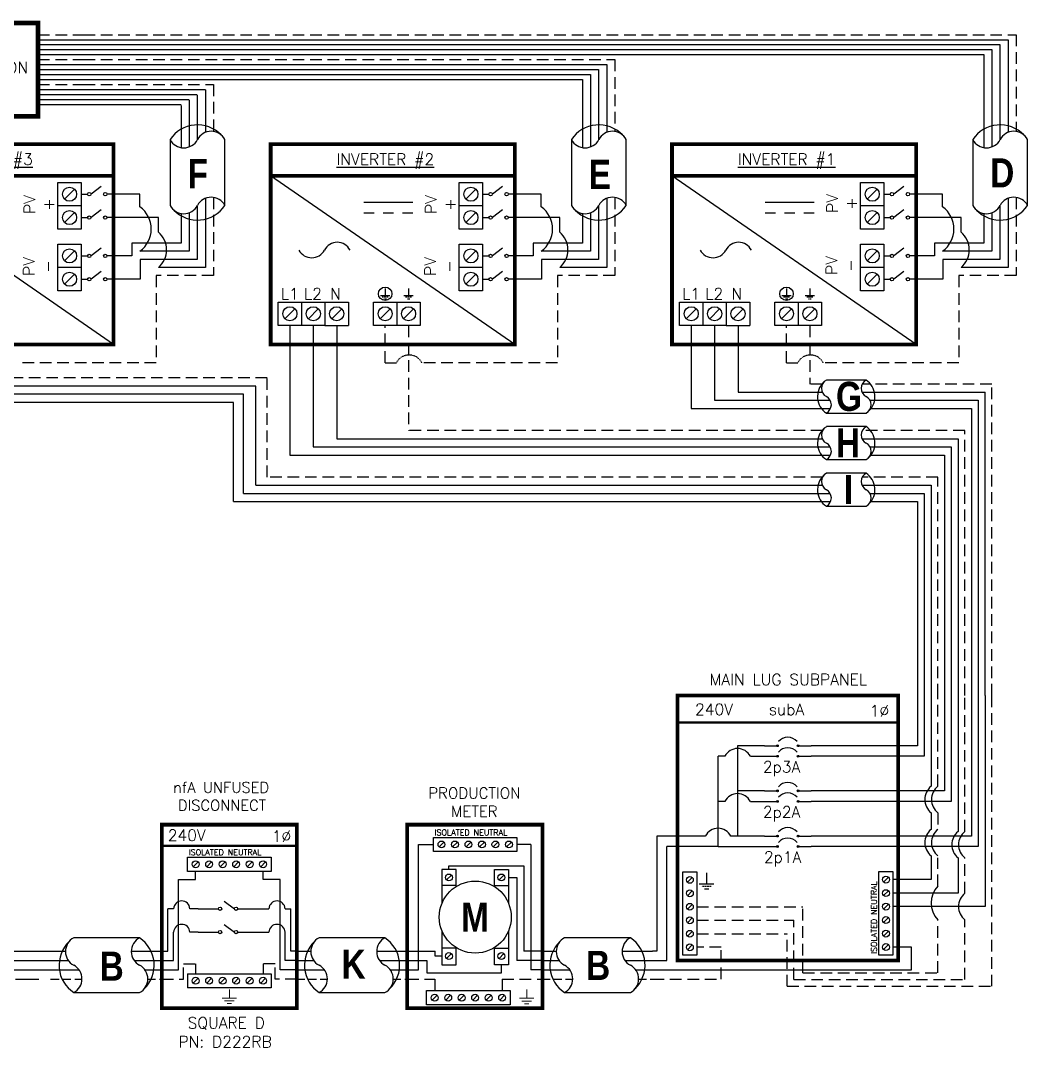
# Model space of a CAD drawing. Header units: feet. Extents: x 9659 to 10416, y 20870 to 21399.
# Drawn here: x 10088.9 to 10413.7, y 21043.4 to 21374.7 of the extents above; entities that cross this region are included whole.
import ezdxf

# ---------------------------------------------------------------- set-up
doc = ezdxf.new("R2010")
doc.units = ezdxf.units.FT
doc.header["$MEASUREMENT"] = 0
doc.linetypes.add('DASHED', pattern=[0.75, 0.5, -0.25])
doc.linetypes.add('HIDDEN', pattern=[0.375, 0.25, -0.125])
for name, color, linetype in [('ONE LINE BLOCKS', 7, 'Continuous'), ('TABLES', 7, 'Continuous'), ('TEXT', 7, 'Continuous'), ('Z - TITLEBLOCK TXT', 7, 'Continuous')]:
    doc.layers.add(name, color=color, linetype=linetype)
doc.styles.add('ONE LINE TXT', font='techb___.ttf')
doc.styles.get("Standard").update_dxf_attribs({"font": 'simplex.shx'})

# ---------------------------------------------------------------- blocks, each defined once
blk = doc.blocks.new('6x6box')
at = {"lineweight": 50, "const_width": 1.53}
blk.add_lwpolyline([(30.1, 0), (0, 0), (0, 30.1), (30.1, 30.1)], close=True, dxfattribs=at)
at = {"color": 1, "insert": (15.24, 15.71), "char_height": 3.6576, "width": 0.4767, "attachment_point": 5}
blk.add_mtext('6"x6"  JUNCTION BOX  ', dxfattribs=at)
blk = doc.blocks.new('3inverterSub')
at = {"layer": 'ONE LINE BLOCKS', "linetype": 'Continuous'}
h = blk.add_hatch(color=1, dxfattribs=at)
h.dxf.hatch_style = 1
edge = h.paths.add_edge_path()
edge.add_arc((40.28, 75.29), 0.291, 0, 360)
h = blk.add_hatch(color=1, dxfattribs=at)
h.dxf.hatch_style = 1
edge = h.paths.add_edge_path()
edge.add_arc((46.96, 75.29), 0.291, 0, 360)
h = blk.add_hatch(color=1, dxfattribs=at)
h.dxf.hatch_style = 1
edge = h.paths.add_edge_path()
edge.add_arc((40.28, 71.91), 0.291, 0, 360)
h = blk.add_hatch(color=1, dxfattribs=at)
h.dxf.hatch_style = 1
edge = h.paths.add_edge_path()
edge.add_arc((46.96, 71.91), 0.291, 0, 360)
h = blk.add_hatch(color=1, dxfattribs=at)
h.dxf.hatch_style = 1
edge = h.paths.add_edge_path()
edge.add_arc((40.28, 60.73), 0.291, 0, 360)
h = blk.add_hatch(color=1, dxfattribs=at)
h.dxf.hatch_style = 1
edge = h.paths.add_edge_path()
edge.add_arc((46.96, 60.73), 0.291, 0, 360)
h = blk.add_hatch(color=1, dxfattribs=at)
h.dxf.hatch_style = 1
edge = h.paths.add_edge_path()
edge.add_arc((40.28, 57.35), 0.291, 0, 360)
h = blk.add_hatch(color=1, dxfattribs=at)
h.dxf.hatch_style = 1
edge = h.paths.add_edge_path()
edge.add_arc((46.96, 57.35), 0.291, 0, 360)
h = blk.add_hatch(color=1, dxfattribs=at)
h.dxf.hatch_style = 1
edge = h.paths.add_edge_path()
edge.add_arc((40.28, 46.17), 0.291, 0, 360)
h = blk.add_hatch(color=1, dxfattribs=at)
h.dxf.hatch_style = 1
edge = h.paths.add_edge_path()
edge.add_arc((46.96, 46.17), 0.291, 0, 360)
h = blk.add_hatch(color=1, dxfattribs=at)
h.dxf.hatch_style = 1
edge = h.paths.add_edge_path()
edge.add_arc((40.28, 42.79), 0.291, 0, 360)
h = blk.add_hatch(color=1, dxfattribs=at)
h.dxf.hatch_style = 1
edge = h.paths.add_edge_path()
edge.add_arc((46.96, 42.79), 0.291, 0, 360)
at = {"color": 7, "linetype": 'Continuous'}
for p, q in [((85.47, 91.47), (85.47, 75.29)), ((94.17, 91.47), (94.17, 60.73)), ((102.87, 91.47), (102.87, 46.17)), ((36.09, 75.29), (27.43, 75.29)), ((27.43, 75.29), (27.43, 60.73)), ((85.47, 75.29), (51.15, 75.29)), ((36.09, 60.73), (27.43, 60.73)), ((27.43, 60.73), (27.43, 46.17)), ((94.17, 60.73), (51.15, 60.73)), ((17.02, 46.17), (1.34, 46.17)), ((1.34, 46.17), (1.34, 9)), ((36.09, 46.17), (25.26, 46.17)), ((102.87, 46.17), (51.15, 46.17)), ((1.34, 9), (0, 9))]:
    blk.add_line(p, q, dxfattribs=at)
at = {"color": 10, "linetype": 'Continuous'}
for p, q in [((87.65, 91.47), (87.65, 71.91)), ((96.35, 91.47), (96.35, 57.35)), ((105.05, 91.47), (105.05, 42.79)), ((21.14, 57.35), (21.14, 71.91)), ((23.31, 71.91), (21.14, 71.91)), ((31.55, 71.91), (36.09, 71.91)), ((87.65, 71.91), (51.15, 71.91)), ((21.14, 42.79), (21.14, 57.35)), ((23.31, 57.35), (21.14, 57.35)), ((31.55, 57.35), (36.09, 57.35)), ((96.35, 57.35), (51.15, 57.35)), ((21.14, 42.79), (4.63, 42.79)), ((4.63, 6), (4.63, 42.79)), ((21.14, 42.79), (36.09, 42.79)), ((105.05, 42.79), (51.15, 42.79)), ((0, 6), (4.63, 6))]:
    blk.add_line(p, q, dxfattribs=at)
at = {"color": 253, "linetype": 'Continuous'}
for p, q in [((89.82, 91.47), (89.82, 62.22)), ((98.52, 91.47), (98.52, 47.66)), ((107.23, 91.47), (107.23, 23.41)), ((89.82, 53.66), (89.82, 48.33)), ((89.82, 39.78), (89.82, 32.11)), ((98.52, 39.1), (98.52, 27.76)), ((89.82, 32.11), (77.54, 32.11)), ((98.52, 27.76), (77.54, 27.76)), ((107.23, 23.41), (77.54, 23.41)), ((83.55, 10.36), (77.54, 10.36)), ((83.55, 3), (83.55, 10.36)), ((0, 3), (83.55, 3))]:
    blk.add_line(p, q, dxfattribs=at)
at = {"color": 10, "linetype": 'Continuous'}
for centre in [(27.43, 69.75), (27.43, 55.19)]:
    blk.add_arc(centre, 4.65, 27.6639, 152.3361, dxfattribs=at)
at = {"color": 253, "linetype": 'Continuous'}
for centre in [(93.4, 57.94), (93.4, 44.05), (102.1, 43.38)]:
    blk.add_arc(centre, 5.58, 129.9215, 230.0785, dxfattribs=at)
at = {"color": 7, "linetype": 'Continuous'}
blk.add_arc((21.14, 44.01), 4.65, 27.6639, 152.3361, dxfattribs=at)
at = {"layer": 'ONE LINE BLOCKS', "lineweight": 50}
blk.add_line((8.04, 82.77), (79.2, 82.77), dxfattribs=at)
at = {"layer": 'ONE LINE BLOCKS', "lineweight": 50, "const_width": 1.19}
blk.add_lwpolyline([(8.04, 6.01), (8.04, 91.47), (79.2, 91.47), (79.2, 6.01)], close=True, dxfattribs=at)
at = {"layer": 'TEXT', "color": 92, "linetype": 'HIDDEN', "ltscale": 15}
for p, q in [((92, 62.22), (92, 91.47)), ((100.7, 47.66), (100.7, 91.47)), ((109.4, -2.31), (109.4, 91.47)), ((92, 53.66), (92, 48.33)), ((92, 30.01), (92, 39.1)), ((100.7, 27.68), (100.7, 39.1)), ((14.31, 23.34), (48.52, 23.34)), ((48.52, 2.06), (48.52, 23.34)), ((14.31, 18.99), (45.6, 18.99)), ((45.6, -0.12), (45.6, 18.99)), ((92, 2.06), (92, 19.13)), ((100.7, -0.12), (100.7, 19.13)), ((14.31, 14.64), (43.39, 14.64)), ((43.39, -2.31), (43.39, 14.64)), ((22.14, 10.28), (14.31, 10.28)), ((22.14, 0), (22.14, 10.28)), ((0, 0), (22.14, 0)), ((48.52, 2.06), (92, 2.06)), ((43.39, -2.31), (109.4, -2.31)), ((45.6, -0.12), (100.7, -0.12))]:
    blk.add_line(p, q, dxfattribs=at)
at = {"layer": 'TEXT', "color": 92, "linetype": 'HIDDEN', "flags": 128}
for points in [[(17.42, 34.26), (17.42, 30.76)], [(15.08, 30.76), (19.76, 30.76)], [(18.95, 29.89), (15.89, 29.89)], [(18.13, 29.02), (16.7, 29.02)]]:
    blk.add_lwpolyline(points, dxfattribs=at)
at = {"layer": 'TEXT', "color": 92, "linetype": 'Continuous', "ltscale": 4}
for centre, radius, start, end in [((95.47, 57.94), 5.51, 129.059, 230.941), ((95.47, 44.05), 5.51, 129.059, 230.941), ((104.17, 43.38), 5.51, 129.059, 230.941), ((97.91, 24.57), 8.03, 137.3778, 222.6222), ((104.17, 23.41), 5.51, 129.059, 230.941)]:
    blk.add_arc(centre, radius, start, end, dxfattribs=at)
at = {"layer": 'Z - TITLEBLOCK TXT', "color": 1, "linetype": 'Continuous'}
for p, q in [((9.77, 7.69), (9.77, 34.63)), ((9.77, 34.63), (14.31, 34.63)), ((14.31, 34.63), (14.31, 7.69)), ((73, 7.76), (73, 34.71)), ((73, 34.71), (77.54, 34.71)), ((77.54, 34.71), (77.54, 7.76)), ((14.31, 7.69), (9.77, 7.69)), ((77.54, 7.76), (73, 7.76))]:
    blk.add_line(p, q, dxfattribs=at)
at = {"layer": 'Z - TITLEBLOCK TXT', "color": 4, "linetype": 'Continuous'}
for p, q in [((12.83, 32.82), (11.25, 31.25)), ((76.06, 32.9), (74.49, 31.32)), ((12.83, 28.47), (11.25, 26.9)), ((76.06, 28.54), (74.49, 26.97)), ((12.83, 24.12), (11.25, 22.55)), ((76.06, 24.19), (74.49, 22.62)), ((12.83, 19.77), (11.25, 18.2)), ((76.06, 19.84), (74.49, 18.27)), ((12.83, 15.42), (11.25, 13.85)), ((76.06, 15.49), (74.49, 13.92)), ((12.83, 11.07), (11.25, 9.5)), ((76.06, 11.14), (74.49, 9.57))]:
    blk.add_line(p, q, dxfattribs=at)
at = {"layer": 'Z - TITLEBLOCK TXT', "color": 1, "linetype": 'Continuous', "flags": 128}
for points in [[(36.09, 75.29), (40.28, 75.29)], [(36.09, 75.29), (40.28, 75.29)], [(46.96, 75.29), (51.15, 75.29)], [(36.09, 71.91), (40.28, 71.91)], [(36.09, 71.91), (40.28, 71.91)], [(46.96, 71.91), (51.15, 71.91)], [(36.09, 60.73), (40.28, 60.73)], [(36.09, 60.73), (40.28, 60.73)], [(46.96, 60.73), (51.15, 60.73)], [(36.09, 57.35), (40.28, 57.35)], [(36.09, 57.35), (40.28, 57.35)], [(46.96, 57.35), (51.15, 57.35)], [(36.09, 46.17), (40.28, 46.17)], [(36.09, 46.17), (40.28, 46.17)], [(46.96, 46.17), (51.15, 46.17)], [(36.09, 42.79), (40.28, 42.79)], [(36.09, 42.79), (40.28, 42.79)], [(46.96, 42.79), (51.15, 42.79)]]:
    blk.add_lwpolyline(points, dxfattribs=at)
at = {"layer": 'Z - TITLEBLOCK TXT', "color": 1, "linetype": 'Continuous'}
for centre in [(40.28, 75.29), (46.96, 75.29), (40.28, 71.91), (46.96, 71.91), (40.28, 60.73), (46.96, 60.73), (40.28, 57.35), (46.96, 57.35), (40.28, 46.17), (46.96, 46.17), (40.28, 42.79), (46.96, 42.79)]:
    blk.add_circle(centre, 0.291, dxfattribs=at)
at = {"layer": 'Z - TITLEBLOCK TXT', "color": 4, "linetype": 'Continuous'}
for centre in [(12.04, 32.04), (75.27, 32.11), (12.04, 27.69), (75.27, 27.76), (12.04, 23.34), (75.27, 23.41), (12.04, 18.99), (75.27, 19.06), (12.04, 14.64), (75.27, 14.71), (12.04, 10.28), (75.27, 10.36)]:
    blk.add_circle(centre, 1.11, dxfattribs=at)
at = {"layer": 'Z - TITLEBLOCK TXT', "color": 1, "linetype": 'Continuous'}
for centre in [(43.62, 74.09), (43.62, 70.71), (43.62, 59.53), (43.62, 56.15), (43.62, 44.97), (43.62, 41.59)]:
    blk.add_arc(centre, 3.93, 40.3392, 139.6608, dxfattribs=at)
at = {"layer": 'TABLES', "color": 1, "linetype": 'Continuous'}
for s, p in [('2p3A', (35.59, 66.67)), ('2p2A', (35.59, 52.11)), ('2p1A', (35.93, 37.55))]:
    blk.add_text(s, height=3.658, dxfattribs=at).set_placement(p)
at = {"layer": 'TABLES', "color": 4, "linetype": 'Continuous'}
blk.add_text('ISOLATED NEUTRAL', height=1.8743, rotation=90, dxfattribs=at).set_placement((72.35, 8.12))
at = {"layer": 'TEXT', "color": 1, "attachment_point": 5}
for s, width, gutter_width, insert, char_height in [('MAIN LUG SUBPANEL ', 62.3984, 7.17, (43.82, 96.65), 3.6576), ('240V', 0.1481, 0.75, (19.83, 87.03), 3.658), ('subA', 0.1481, 0.75, (43.21, 87.03), 3.658), ('1∅', 0.1481, 0.75, (73.19, 86.51), 3.658)]:
    blk.add_mtext_dynamic_manual_height_columns(s, width=width, gutter_width=gutter_width, heights=[0], dxfattribs=dict(at, insert=insert, char_height=char_height))
blk = doc.blocks.new('*U14')
at = {"color": 7, "linetype": 'Continuous'}
for p, q in [((-7.14, 13.31), (-28.39, 13.31)), ((-28.39, -4.31), (-7.14, -4.31))]:
    blk.add_line(p, q, dxfattribs=at)
at = {"color": 7}
for p, q in [((-35.53, 9), (-31.05, 9)), ((-9.81, 9), (0, 9))]:
    blk.add_line(p, q, dxfattribs=at)
at = {"color": 10}
for p, q in [((-35.53, 6), (-30.11, 6)), ((-8.87, 6), (0, 6))]:
    blk.add_line(p, q, dxfattribs=at)
at = {"color": 253}
for p, q in [((-35.53, 3), (-26.66, 3)), ((-5.41, 3), (0, 3))]:
    blk.add_line(p, q, dxfattribs=at)
at = {"color": 92, "linetype": 'HIDDEN', "ltscale": 10}
for p, q in [((-4.48, 0), (0, 0)), ((-35.53, 0), (-25.72, 0))]:
    blk.add_line(p, q, dxfattribs=at)
at = {"linetype": 'Continuous'}
for centre, start, end in [((-26.08, 8.91), 117.6639, 242.3361), ((-4.83, 8.91), 117.6639, 242.3361), ((-30.7, 0.09), 297.6639, 62.3361), ((-9.45, 0.09), 297.6639, 62.3361)]:
    blk.add_arc(centre, 4.98, start, end, dxfattribs=at)
at = {"color": 7, "linetype": 'Continuous'}
for centre, start, end in [((-12.99, 4.5), 313.9732, 56.4265), ((-22.54, 4.5), 133.9732, 236.4265)]:
    blk.add_arc(centre, 10.58, start, end, dxfattribs=at)
blk = doc.blocks.new('*U22')
at = {"color": 7}
blk.add_line((-79.14, 9), (0, 9), dxfattribs=at)
at = {"color": 10}
blk.add_line((-79.14, 6), (0, 6), dxfattribs=at)
at = {"color": 253}
blk.add_line((-79.14, 3), (0, 3), dxfattribs=at)
at = {"color": 92, "linetype": 'DASHED', "ltscale": 15}
blk.add_line((-79.14, 0), (0, 0), dxfattribs=at)
blk = doc.blocks.new('unfusedDisconnect')
at = {"lineweight": 50}
blk.add_line((-43.61, 43.06), (0, 43.06), dxfattribs=at)
at = {"color": 1, "linetype": 'Continuous'}
for p, q in [((-35.27, 34.78), (-35.27, 39.32)), ((-35.27, 39.32), (-8.32, 39.32)), ((-8.32, 39.32), (-8.32, 34.78)), ((-8.32, 34.78), (-35.27, 34.78)), ((-23.43, 25.18), (-20.16, 22.74)), ((-31.89, 22.73), (-25.32, 22.73)), ((-19.08, 22.73), (-11.7, 22.73)), ((-23.43, 17.65), (-20.16, 15.2)), ((-31.89, 15.2), (-25.32, 15.2)), ((-19.08, 15.2), (-11.7, 15.19)), ((-35.27, 1.76), (-8.32, 1.76)), ((-35.27, 1.76), (-35.27, -2.78)), ((-8.32, 1.76), (-8.32, -2.78)), ((-8.32, -2.78), (-35.27, -2.78))]:
    blk.add_line(p, q, dxfattribs=at)
at = {"color": 4, "linetype": 'Continuous'}
for p, q in [((-31.89, 37.83), (-33.46, 36.26)), ((-27.53, 37.83), (-29.11, 36.26)), ((-23.18, 37.83), (-24.76, 36.26)), ((-18.83, 37.83), (-20.41, 36.26)), ((-14.48, 37.83), (-16.06, 36.26)), ((-10.13, 37.83), (-11.7, 36.26)), ((-31.89, 0.28), (-33.46, -1.3)), ((-27.53, 0.28), (-29.11, -1.3)), ((-23.18, 0.28), (-24.76, -1.3)), ((-18.83, 0.28), (-20.41, -1.3)), ((-14.48, 0.28), (-16.06, -1.3)), ((-10.13, 0.28), (-11.7, -1.3))]:
    blk.add_line(p, q, dxfattribs=at)
at = {"color": 253, "linetype": 'Continuous'}
for p, q in [((-32.67, 32.17), (-32.67, 34.78)), ((-10.92, 32.17), (-10.92, 34.78)), ((-38.16, 3), (-38.16, 32.17)), ((-38.16, 32.17), (-32.67, 32.17)), ((-5.43, 32.17), (-10.92, 32.17)), ((-5.43, 3), (-5.43, 32.17)), ((-43.61, 3), (-38.16, 3)), ((0, 3), (-5.43, 3))]:
    blk.add_line(p, q, dxfattribs=at)
at = {"color": 7, "linetype": 'Continuous'}
for p, q in [((-41.66, 9), (-41.66, 22.73)), ((-39.8, 22.73), (-41.66, 22.73)), ((-31.89, 22.73), (-34.52, 22.73)), ((-11.7, 22.73), (-9.07, 22.73)), ((-3.79, 22.73), (-1.93, 22.73)), ((-1.93, 9), (-1.93, 22.73))]:
    blk.add_line(p, q, dxfattribs=at)
at = {"color": 10, "linetype": 'Continuous'}
for p, q in [((-39.8, 6), (-39.8, 15.2)), ((-31.89, 15.2), (-34.52, 15.2)), ((-11.7, 15.2), (-9.07, 15.2)), ((-3.79, 6), (-3.79, 15.2)), ((-43.61, 6), (-39.8, 6)), ((0, 6), (-3.79, 6))]:
    blk.add_line(p, q, dxfattribs=at)
at = {"color": 7}
for p, q in [((-43.61, 9), (-41.66, 9)), ((0, 9), (-1.93, 9))]:
    blk.add_line(p, q, dxfattribs=at)
at = {"color": 92, "linetype": 'HIDDEN', "ltscale": 15}
for p, q in [((-36.58, 0), (-36.58, 4.9)), ((-36.58, 4.9), (-32.67, 4.9)), ((-32.67, 4.9), (-32.67, 1.76)), ((-7.01, 4.9), (-10.92, 4.9)), ((-10.92, 4.9), (-10.92, 1.76)), ((-7.01, 0), (-7.01, 4.9)), ((-43.61, 0), (-36.58, 0)), ((0, 0), (-7.01, 0))]:
    blk.add_line(p, q, dxfattribs=at)
at = {"lineweight": 50, "const_width": 1.19}
blk.add_lwpolyline([(-43.61, -9.34), (-43.61, 49.84), (0, 49.84), (0, -9.34)], close=True, dxfattribs=at)
at = {"color": 92, "linetype": 'Continuous', "lineweight": 5, "ltscale": 0.05, "flags": 128}
for points in [[(-24.14, -6.17), (-19.45, -6.17)], [(-21.8, -3.32), (-21.8, -6.17)], [(-20.27, -7.03), (-23.32, -7.03)], [(-21.08, -7.9), (-22.51, -7.9)]]:
    blk.add_lwpolyline(points, dxfattribs=at)
at = {"color": 4, "linetype": 'Continuous'}
for centre in [(-32.67, 37.05), (-28.32, 37.05), (-23.97, 37.05), (-19.62, 37.05), (-15.27, 37.05), (-10.92, 37.05), (-32.67, -0.51), (-28.32, -0.51), (-23.97, -0.51), (-19.62, -0.51), (-15.27, -0.51), (-10.92, -0.51)]:
    blk.add_circle(centre, 1.11, dxfattribs=at)
at = {"color": 1, "linetype": 'Continuous'}
for centre in [(-24.78, 22.73), (-19.62, 22.73), (-24.78, 15.2), (-19.62, 15.2)]:
    blk.add_circle(centre, 0.541, dxfattribs=at)
at = {"color": 7, "linetype": 'Continuous'}
for centre in [(-37.16, 22.58), (-6.43, 22.58)]:
    blk.add_arc(centre, 2.64, 3.2819, 176.7181, dxfattribs=at)
at = {"color": 10, "linetype": 'Continuous'}
for centre in [(-37.16, 15.04), (-6.43, 15.04)]:
    blk.add_arc(centre, 2.64, 3.2819, 176.7181, dxfattribs=at)
at = {"color": 4, "linetype": 'Continuous'}
blk.add_text('ISOLATED NEUTRAL', height=1.8743, dxfattribs=at).set_placement((-34.91, 39.97))
at = {"color": 1}
for s, width, gutter_width, heights, insert, char_height, attachment_point in [('\\A1;\\pi15.271;nfA UNFUSED \\P\\pi16.834;DISCONNECT', 64.922, 0, [11.89], (-55.21, 63.58), 3.4544, 1), ('240V', 0.1481, 0.75, [0], (-35.55, 46.4), 3.658, 5), ('1∅', 0.1481, 0.75, [0], (-4.98, 46.1), 3.658, 5), ('\\A1;\\pi11.999,t30.287;SQUARE D\\P\\pi9.0377,t27.326;PN: D222RB', 51.6906, 0.203, [45.94], (-47.25, -12.27), 3.6576, 1)]:
    blk.add_mtext_dynamic_manual_height_columns(s, width=width, gutter_width=gutter_width, heights=heights, dxfattribs=dict(at, insert=insert, char_height=char_height, attachment_point=attachment_point))
blk = doc.blocks.new('*U29')
at = {"color": 7}
for name, p in [('unfusedDisconnect', (0, 0)), ('*U14', (-43.61, 0))]:
    blk.add_blockref(name, p, dxfattribs=at)
at = {"layer": 'Z - TITLEBLOCK TXT', "color": 1, "linetype": 'Continuous', "insert": (-63.63, 8.88), "char_height": 9.3833, "attachment_point": 1, "style": 'ONE LINE TXT'}
blk.add_mtext_dynamic_manual_height_columns('{\\W1;\\C256;B}', width=0.1385, gutter_width=2.13, heights=[0], dxfattribs=at)
blk = doc.blocks.new('productionMeter')
at = {"color": 253, "linetype": 'Continuous'}
for p, q in [((-39.9, 3), (-39.9, 43.45)), ((-39.9, 43.45), (-35.13, 43.45)), ((-3.71, 43.45), (-8.18, 43.45)), ((-3.71, 43.45), (-3.71, 3)), ((-43.61, 3), (-39.9, 3)), ((0, 3), (-3.71, 3))]:
    blk.add_line(p, q, dxfattribs=at)
at = {"color": 1, "linetype": 'Continuous'}
for p, q in [((-35.13, 41.18), (-35.13, 45.72)), ((-35.13, 45.72), (-8.18, 45.72)), ((-8.18, 45.72), (-8.18, 41.18)), ((-8.18, 41.18), (-35.13, 41.18)), ((-32.38, 35.4), (-32.38, 24.5)), ((-27.84, 35.4), (-32.38, 35.4)), ((-27.84, 29.86), (-27.84, 35.4)), ((-15.47, 29.86), (-15.47, 35.4)), ((-15.47, 35.4), (-10.93, 35.4)), ((-10.93, 35.4), (-10.93, 24.5)), ((-27.84, 30.21), (-32.38, 30.21)), ((-15.47, 30.21), (-10.93, 30.21)), ((-32.38, 15.55), (-32.38, 4.64)), ((-10.93, 15.55), (-10.93, 4.64)), ((-27.84, 10.04), (-32.38, 10.04)), ((-27.84, 4.64), (-27.84, 10.18)), ((-15.47, 4.64), (-15.47, 10.18)), ((-15.47, 10.04), (-10.93, 10.04)), ((-32.38, 4.64), (-27.84, 4.64)), ((-10.93, 4.64), (-15.47, 4.64)), ((-37.32, -8.24), (-37.32, -3.7)), ((-37.32, -3.7), (-10.37, -3.7)), ((-10.37, -3.7), (-10.37, -8.24)), ((-10.37, -8.24), (-37.32, -8.24))]:
    blk.add_line(p, q, dxfattribs=at)
at = {"color": 4, "linetype": 'Continuous'}
for p, q in [((-31.74, 44.23), (-33.32, 42.66)), ((-27.39, 44.23), (-28.97, 42.66)), ((-23.04, 44.23), (-24.62, 42.66)), ((-18.69, 44.23), (-20.26, 42.66)), ((-14.34, 44.23), (-15.91, 42.66)), ((-9.99, 44.23), (-11.56, 42.66)), ((-29.33, 33.59), (-30.9, 32.02)), ((-12.41, 33.59), (-13.98, 32.02)), ((-29.33, 8.23), (-30.9, 6.66)), ((-12.41, 8.23), (-13.98, 6.66)), ((-33.93, -5.19), (-35.51, -6.76)), ((-29.58, -5.19), (-31.15, -6.76)), ((-25.23, -5.19), (-26.8, -6.76)), ((-20.88, -5.19), (-22.45, -6.76)), ((-16.53, -5.19), (-18.1, -6.76)), ((-12.18, -5.19), (-13.75, -6.76))]:
    blk.add_line(p, q, dxfattribs=at)
at = {"color": 7}
for p, q in [((-30.11, 35.4), (-30.11, 36.59)), ((-30.11, 36.59), (-5.98, 36.59)), ((-5.98, 36.59), (-5.98, 9)), ((-43.61, 9), (-34.54, 9)), ((-34.54, 7.44), (-34.54, 9)), ((-32.38, 7.44), (-34.54, 7.44)), ((0, 9), (-5.98, 9))]:
    blk.add_line(p, q, dxfattribs=at)
at = {"color": 10, "linetype": 'Continuous'}
for p, q in [((-10.93, 32.81), (-8.25, 32.81)), ((-8.25, 32.81), (-8.25, 6)), ((-43.61, 6), (-37.24, 6)), ((-37.24, 6), (-37.24, 2.05)), ((-13.2, 2.05), (-13.2, 4.64)), ((0, 6), (-8.25, 6)), ((-37.24, 2.05), (-13.2, 2.05))]:
    blk.add_line(p, q, dxfattribs=at)
at = {"color": 92, "linetype": 'HIDDEN', "ltscale": 15}
for p, q in [((-43.61, 0), (-34.72, 0)), ((-12.97, 0), (-12.97, -3.7)), ((-12.97, 0), (0, 0)), ((-34.72, 0), (-34.72, -3.7))]:
    blk.add_line(p, q, dxfattribs=at)
at = {"lineweight": 50, "const_width": 1.19}
blk.add_lwpolyline([(-43.61, -9.34), (-43.61, 49.84), (0, 49.84), (0, -9.34)], close=True, dxfattribs=at)
at = {"color": 92, "linetype": 'Continuous', "lineweight": 5, "ltscale": 0.05, "flags": 128}
for points in [[(-2.7, -6.18), (-7.38, -6.18)], [(-5.04, -3.33), (-5.04, -6.18)], [(-6.57, -7.05), (-3.51, -7.05)], [(-5.76, -7.91), (-4.32, -7.91)]]:
    blk.add_lwpolyline(points, dxfattribs=at)
at = {"color": 4, "linetype": 'Continuous'}
for centre in [(-32.53, 43.45), (-28.18, 43.45), (-23.83, 43.45), (-19.48, 43.45), (-15.13, 43.45), (-10.78, 43.45), (-30.11, 32.81), (-13.2, 32.81), (-30.11, 7.44), (-13.2, 7.44), (-34.72, -5.97), (-30.37, -5.97), (-26.02, -5.97), (-21.67, -5.97), (-17.32, -5.97), (-12.97, -5.97)]:
    blk.add_circle(centre, 1.11, dxfattribs=at)
at = {"linetype": 'Continuous'}
blk.add_circle((-21.65, 20.02), 11.62, dxfattribs=at)
at = {"color": 4, "linetype": 'Continuous'}
blk.add_text('ISOLATED NEUTRAL', height=1.8743, dxfattribs=at).set_placement((-34.77, 46.37))
at = {"color": 253, "linetype": 'Continuous', "style": 'ONE LINE TXT'}
blk.add_text('M', height=9.38, dxfattribs=at).set_placement((-26.21, 15.31))
at = {"color": 1, "insert": (-21.93, 57.08), "char_height": 3.5433, "attachment_point": 5}
blk.add_mtext_dynamic_manual_height_columns('PRODUCTION METER', width=1.3203, gutter_width=7.17, heights=[0], dxfattribs=at)
blk = doc.blocks.new('*U19')
at = {"color": 7}
blk.add_blockref('productionMeter', (0, 0), dxfattribs=at)

msp = doc.modelspace()

# ---------------------------------------------------------------- linework, layer by layer
at = {"color": 92, "linetype": 'HIDDEN', "ltscale": 15}
for p, q in [((10094.56, 21370.13), (10109.2, 21370.13)), ((10109.2, 21370.13), (10410.04, 21370.13)), ((10410.04, 21370.13), (10410.04, 21338.89)), ((10094.56, 21362.09), (10109.2, 21362.09)), ((10109.2, 21362.09), (10280.61, 21362.09)), ((10280.61, 21362.09), (10280.61, 21338.89)), ((10094.56, 21354.05), (10109.2, 21354.05)), ((10109.2, 21354.05), (10151.18, 21354.05)), ((10151.18, 21354.05), (10151.18, 21338.89)), ((10151.18, 21317.65), (10151.18, 21292.4)), ((10280.61, 21317.65), (10280.61, 21292.4)), ((10410.04, 21317.65), (10410.04, 21292.4)), ((10151.18, 21292.4), (10132.67, 21292.4)), ((10132.67, 21292.4), (10132.67, 21264.32)), ((10280.61, 21292.4), (10262.1, 21292.4)), ((10262.1, 21292.4), (10262.1, 21264.32)), ((10410.04, 21292.4), (10391.53, 21292.4)), ((10391.53, 21292.4), (10391.53, 21264.32)), ((10206.53, 21264.32), (10206.53, 21276.35)), ((10214.06, 21276.35), (10214.06, 21242.42)), ((10335.96, 21264.32), (10335.96, 21276.35)), ((10343.49, 21276.35), (10343.49, 21257.45)), ((10132.67, 21264.32), (10088.93, 21264.32)), ((10206.53, 21264.32), (10210.13, 21264.32)), ((10262.1, 21264.32), (10218.37, 21264.32)), ((10335.96, 21264.32), (10339.56, 21264.32)), ((10391.53, 21264.32), (10347.8, 21264.32)), ((10168.51, 21259.39), (10084.63, 21259.39)), ((10168.51, 21227.4), (10168.51, 21259.39)), ((10347.55, 21257.45), (10343.49, 21257.45)), ((10402.15, 21257.45), (10360.36, 21257.45)), ((10402.15, 21156.94), (10402.15, 21257.45)), ((10347.55, 21242.42), (10214.06, 21242.42)), ((10393.45, 21242.42), (10360.36, 21242.42)), ((10393.45, 21156.94), (10393.45, 21242.42)), ((10347.55, 21227.4), (10168.51, 21227.4)), ((10384.75, 21227.4), (10360.36, 21227.4)), ((10384.75, 21156.94), (10384.75, 21227.4))]:
    msp.add_line(p, q, dxfattribs=at)
at = {"color": 7, "linetype": 'Continuous'}
for p, q in [((10094.56, 21368.52), (10109.2, 21368.52)), ((10109.2, 21368.52), (10407.42, 21368.52)), ((10407.42, 21368.52), (10407.42, 21338.6)), ((10094.56, 21365.31), (10109.2, 21365.31)), ((10109.2, 21365.31), (10402.18, 21365.31)), ((10402.18, 21365.31), (10402.18, 21333.93)), ((10094.56, 21360.49), (10109.2, 21360.49)), ((10109.2, 21360.49), (10277.99, 21360.48)), ((10277.99, 21360.48), (10277.99, 21338.6)), ((10094.56, 21357.27), (10109.2, 21357.27)), ((10109.2, 21357.27), (10272.75, 21357.27)), ((10272.75, 21357.27), (10272.75, 21333.93)), ((10094.56, 21352.44), (10109.2, 21352.44)), ((10109.2, 21352.44), (10148.56, 21352.44)), ((10094.56, 21349.22), (10109.2, 21349.22)), ((10109.2, 21349.22), (10143.31, 21349.22)), ((10148.56, 21352.35), (10148.56, 21338.6)), ((10143.31, 21348.97), (10143.31, 21333.93)), ((10137.18, 21336.29), (10137.18, 21315.04)), ((10154.81, 21315.04), (10154.81, 21336.29)), ((10266.61, 21336.29), (10266.61, 21315.04)), ((10284.24, 21315.04), (10284.24, 21336.29)), ((10396.04, 21336.29), (10396.04, 21315.04)), ((10413.67, 21315.04), (10413.67, 21336.29)), ((10118.94, 21270.19), (10040.17, 21324.56)), ((10248.38, 21270.19), (10169.6, 21324.56)), ((10377.81, 21270.19), (10299.03, 21324.56)), ((10127.43, 21318.68), (10116.8, 21318.68)), ((10127.43, 21314.57), (10127.43, 21318.68)), ((10148.56, 21317.36), (10148.56, 21295.02)), ((10256.86, 21318.68), (10246.23, 21318.68)), ((10256.86, 21314.57), (10256.86, 21318.68)), ((10277.99, 21317.36), (10277.99, 21295.02)), ((10386.29, 21318.68), (10375.66, 21318.68)), ((10386.29, 21314.57), (10386.29, 21318.68)), ((10407.42, 21317.36), (10407.42, 21295.02)), ((10143.31, 21312.69), (10143.31, 21300.27)), ((10215.42, 21315.95), (10199.66, 21315.95)), ((10272.75, 21312.69), (10272.75, 21300.27)), ((10344.86, 21315.95), (10329.09, 21315.95)), ((10402.18, 21312.69), (10402.18, 21300.27)), ((10133.39, 21311.14), (10116.8, 21311.14)), ((10133.39, 21306.42), (10133.39, 21311.14)), ((10202.95, 21312.54), (10199.66, 21312.54)), ((10209.19, 21312.54), (10205.89, 21312.54)), ((10215.42, 21312.54), (10212.13, 21312.54)), ((10262.82, 21311.14), (10246.23, 21311.14)), ((10262.82, 21306.42), (10262.82, 21311.14)), ((10332.38, 21312.54), (10329.09, 21312.54)), ((10338.62, 21312.54), (10335.33, 21312.54)), ((10344.86, 21312.54), (10341.56, 21312.54)), ((10392.25, 21311.14), (10375.66, 21311.14)), ((10392.25, 21306.42), (10392.25, 21311.14)), ((10143.31, 21300.27), (10127.43, 21300.27)), ((10272.75, 21300.27), (10256.86, 21300.27)), ((10402.18, 21300.27), (10386.29, 21300.27)), ((10148.56, 21295.02), (10133.39, 21295.02)), ((10277.99, 21295.02), (10262.82, 21295.02)), ((10407.42, 21295.02), (10392.25, 21295.02)), ((10175.82, 21276.35), (10175.82, 21234.53)), ((10305.25, 21276.35), (10305.25, 21249.56)), ((10361.63, 21258.72), (10348.81, 21258.72)), ((10157.58, 21251.5), (10046.39, 21251.5)), ((10157.58, 21219.51), (10157.58, 21251.5)), ((10305.25, 21249.56), (10350.18, 21249.56)), ((10348.81, 21248.08), (10361.63, 21248.08)), ((10362.99, 21249.56), (10395.63, 21249.56)), ((10395.63, 21249.56), (10395.63, 21156.94)), ((10361.63, 21243.69), (10348.81, 21243.69)), ((10175.82, 21234.53), (10350.18, 21234.53)), ((10362.99, 21234.53), (10386.93, 21234.53)), ((10386.93, 21234.53), (10386.93, 21156.94)), ((10348.81, 21233.06), (10361.63, 21233.06)), ((10361.63, 21228.67), (10348.81, 21228.67)), ((10157.58, 21219.51), (10350.18, 21219.51)), ((10348.81, 21218.04), (10361.63, 21218.04)), ((10362.99, 21219.51), (10378.22, 21219.51)), ((10378.22, 21219.51), (10378.22, 21156.94))]:
    msp.add_line(p, q, dxfattribs=at)
at = {"color": 253, "linetype": 'Continuous'}
for p, q in [((10094.56, 21366.91), (10109.2, 21366.91)), ((10109.2, 21366.91), (10404.8, 21366.91)), ((10404.8, 21366.91), (10404.8, 21336.19)), ((10094.56, 21363.7), (10109.2, 21363.7)), ((10109.2, 21363.7), (10399.56, 21363.7)), ((10399.56, 21363.7), (10399.56, 21333.7)), ((10094.56, 21358.88), (10109.2, 21358.88)), ((10109.2, 21358.88), (10275.37, 21358.87)), ((10275.37, 21358.87), (10275.37, 21336.19)), ((10094.56, 21355.66), (10109.2, 21355.66)), ((10109.2, 21355.66), (10270.12, 21355.66)), ((10270.12, 21355.66), (10270.12, 21333.7)), ((10094.56, 21350.83), (10109.2, 21350.83)), ((10109.2, 21350.83), (10145.94, 21350.83)), ((10145.94, 21350.66), (10145.94, 21336.19)), ((10094.56, 21347.61), (10109.2, 21347.61)), ((10109.2, 21347.61), (10140.69, 21347.61)), ((10140.69, 21347.28), (10140.69, 21333.7)), ((10145.94, 21314.94), (10145.94, 21297.64)), ((10275.37, 21314.94), (10275.37, 21297.64)), ((10404.8, 21314.94), (10404.8, 21297.64)), ((10140.69, 21312.46), (10140.69, 21302.89)), ((10270.12, 21312.46), (10270.12, 21302.89)), ((10399.56, 21312.46), (10399.56, 21302.89)), ((10140.69, 21302.89), (10124.86, 21302.89)), ((10124.86, 21302.89), (10124.86, 21298.78)), ((10270.12, 21302.89), (10254.29, 21302.89)), ((10254.29, 21302.89), (10254.29, 21298.78)), ((10399.56, 21302.89), (10383.72, 21302.89)), ((10383.72, 21302.89), (10383.72, 21298.78)), ((10124.86, 21298.78), (10116.8, 21298.78)), ((10145.94, 21297.64), (10127.48, 21297.64)), ((10127.48, 21297.64), (10127.48, 21291.25)), ((10254.29, 21298.78), (10246.23, 21298.78)), ((10275.37, 21297.64), (10256.91, 21297.64)), ((10256.91, 21297.64), (10256.91, 21291.25)), ((10383.72, 21298.78), (10375.66, 21298.78)), ((10404.8, 21297.64), (10386.34, 21297.64)), ((10386.34, 21297.64), (10386.34, 21291.25)), ((10127.48, 21291.25), (10116.8, 21291.25)), ((10256.91, 21291.25), (10246.23, 21291.25)), ((10386.34, 21291.25), (10375.66, 21291.25)), ((10190.89, 21276.35), (10190.89, 21239.79)), ((10320.32, 21276.35), (10320.32, 21254.82)), ((10164.86, 21256.76), (10061.46, 21256.76)), ((10164.86, 21224.77), (10164.86, 21256.76)), ((10320.32, 21254.82), (10347.47, 21254.82)), ((10360.29, 21254.82), (10399.98, 21254.82)), ((10399.98, 21156.94), (10399.98, 21254.82)), ((10190.89, 21239.79), (10347.47, 21239.79)), ((10360.29, 21239.79), (10391.28, 21239.79)), ((10391.28, 21239.79), (10391.28, 21156.94)), ((10164.86, 21224.77), (10347.47, 21224.77)), ((10360.29, 21224.77), (10382.57, 21224.77)), ((10382.57, 21224.77), (10382.57, 21156.94))]:
    msp.add_line(p, q, dxfattribs=at)
at = {"color": 1, "linetype": 'Continuous'}
for p, q in [((10100.99, 21307.38), (10100.99, 21322.44)), ((10100.99, 21322.44), (10108.52, 21322.44)), ((10100.99, 21307.38), (10100.99, 21322.44)), ((10108.52, 21322.44), (10108.52, 21307.38)), ((10108.52, 21322.44), (10108.52, 21314.91)), ((10114.95, 21321.14), (10111.69, 21318.7)), ((10230.42, 21307.38), (10230.42, 21322.44)), ((10230.42, 21322.44), (10237.95, 21322.44)), ((10230.42, 21307.38), (10230.42, 21322.44)), ((10237.95, 21322.44), (10237.95, 21307.38)), ((10237.95, 21322.44), (10237.95, 21314.91)), ((10244.38, 21321.14), (10241.12, 21318.7)), ((10359.85, 21307.38), (10359.85, 21322.44)), ((10359.85, 21322.44), (10367.38, 21322.44)), ((10359.85, 21307.38), (10359.85, 21322.44)), ((10367.38, 21322.44), (10367.38, 21307.38)), ((10367.38, 21322.44), (10367.38, 21314.91)), ((10373.81, 21321.14), (10370.55, 21318.7)), ((10108.52, 21318.68), (10110.56, 21318.68)), ((10237.95, 21318.68), (10239.99, 21318.68)), ((10367.38, 21318.68), (10369.42, 21318.68)), ((10108.52, 21314.91), (10100.99, 21314.91)), ((10114.95, 21313.6), (10111.69, 21311.16)), ((10237.95, 21314.91), (10230.42, 21314.91)), ((10244.38, 21313.6), (10241.12, 21311.16)), ((10367.38, 21314.91), (10359.85, 21314.91)), ((10373.81, 21313.6), (10370.55, 21311.16)), ((10108.52, 21311.14), (10110.56, 21311.14)), ((10237.95, 21311.14), (10239.99, 21311.14)), ((10367.38, 21311.14), (10369.42, 21311.14)), ((10108.52, 21307.38), (10100.99, 21307.38)), ((10237.95, 21307.38), (10230.42, 21307.38)), ((10367.38, 21307.38), (10359.85, 21307.38)), ((10100.99, 21287.48), (10100.99, 21302.55)), ((10100.99, 21302.55), (10108.52, 21302.55)), ((10108.52, 21302.55), (10108.52, 21295.01)), ((10114.95, 21301.24), (10111.69, 21298.8)), ((10230.42, 21287.48), (10230.42, 21302.55)), ((10230.42, 21302.55), (10237.95, 21302.55)), ((10237.95, 21302.55), (10237.95, 21295.01)), ((10244.38, 21301.24), (10241.12, 21298.8)), ((10359.85, 21287.48), (10359.85, 21302.55)), ((10359.85, 21302.55), (10367.38, 21302.55)), ((10367.38, 21302.55), (10367.38, 21295.01)), ((10373.81, 21301.24), (10370.55, 21298.8)), ((10108.52, 21298.78), (10110.56, 21298.78)), ((10237.95, 21298.78), (10239.99, 21298.78)), ((10367.38, 21298.78), (10369.42, 21298.78)), ((10108.52, 21295.01), (10100.99, 21295.01)), ((10108.52, 21295.01), (10108.52, 21287.48)), ((10114.95, 21293.71), (10111.69, 21291.27)), ((10237.95, 21295.01), (10230.42, 21295.01)), ((10237.95, 21295.01), (10237.95, 21287.48)), ((10244.38, 21293.71), (10241.12, 21291.27)), ((10367.38, 21295.01), (10359.85, 21295.01)), ((10367.38, 21295.01), (10367.38, 21287.48)), ((10373.81, 21293.71), (10370.55, 21291.27)), ((10108.52, 21291.25), (10110.56, 21291.25)), ((10237.95, 21291.25), (10239.99, 21291.25)), ((10367.38, 21291.25), (10369.42, 21291.25)), ((10108.52, 21287.48), (10100.99, 21287.48)), ((10237.95, 21287.48), (10230.42, 21287.48)), ((10367.38, 21287.48), (10359.85, 21287.48)), ((10172.05, 21283.89), (10187.12, 21283.89)), ((10172.05, 21276.35), (10172.05, 21283.89)), ((10172.05, 21283.89), (10179.59, 21283.89)), ((10179.59, 21283.89), (10179.59, 21276.35)), ((10187.12, 21283.89), (10187.12, 21276.35)), ((10187.12, 21283.89), (10194.66, 21283.89)), ((10194.66, 21283.89), (10194.66, 21276.35)), ((10202.76, 21283.89), (10217.83, 21283.89)), ((10202.76, 21276.35), (10202.76, 21283.89)), ((10202.76, 21283.89), (10210.29, 21283.89)), ((10210.29, 21283.89), (10210.29, 21276.35)), ((10217.83, 21283.89), (10217.83, 21276.35)), ((10301.48, 21283.89), (10316.55, 21283.89)), ((10301.48, 21276.35), (10301.48, 21283.89)), ((10301.48, 21283.89), (10309.02, 21283.89)), ((10309.02, 21283.89), (10309.02, 21276.35)), ((10316.55, 21283.89), (10316.55, 21276.35)), ((10316.55, 21283.89), (10324.09, 21283.89)), ((10324.09, 21283.89), (10324.09, 21276.35)), ((10332.19, 21283.89), (10347.26, 21283.89)), ((10332.19, 21276.35), (10332.19, 21283.89)), ((10332.19, 21283.89), (10339.72, 21283.89)), ((10339.72, 21283.89), (10339.72, 21276.35)), ((10347.26, 21283.89), (10347.26, 21276.35)), ((10187.12, 21276.35), (10172.05, 21276.35)), ((10187.12, 21276.35), (10194.66, 21276.35)), ((10217.83, 21276.35), (10202.76, 21276.35)), ((10316.55, 21276.35), (10301.48, 21276.35)), ((10316.55, 21276.35), (10324.09, 21276.35)), ((10347.26, 21276.35), (10332.19, 21276.35))]:
    msp.add_line(p, q, dxfattribs=at)
at = {"color": 4, "linetype": 'Continuous'}
for p, q in [((10106.36, 21320.28), (10103.15, 21317.07)), ((10235.79, 21320.28), (10232.58, 21317.07)), ((10365.22, 21320.28), (10362.01, 21317.07)), ((10106.36, 21312.75), (10103.15, 21309.54)), ((10235.79, 21312.75), (10232.58, 21309.54)), ((10365.22, 21312.75), (10362.01, 21309.54)), ((10106.36, 21300.39), (10103.15, 21297.17)), ((10235.79, 21300.39), (10232.58, 21297.17)), ((10365.22, 21300.39), (10362.01, 21297.17)), ((10106.36, 21292.85), (10103.15, 21289.64)), ((10235.79, 21292.85), (10232.58, 21289.64)), ((10365.22, 21292.85), (10362.01, 21289.64)), ((10177.43, 21281.73), (10174.21, 21278.51)), ((10184.96, 21281.73), (10181.75, 21278.51)), ((10192.5, 21281.73), (10189.28, 21278.51)), ((10208.13, 21281.73), (10204.92, 21278.51)), ((10215.67, 21281.73), (10212.45, 21278.51)), ((10306.86, 21281.73), (10303.64, 21278.51)), ((10314.39, 21281.73), (10311.18, 21278.51)), ((10321.93, 21281.73), (10318.71, 21278.51)), ((10337.56, 21281.73), (10334.35, 21278.51)), ((10345.1, 21281.73), (10341.88, 21278.51))]:
    msp.add_line(p, q, dxfattribs=at)
at = {"color": 10, "linetype": 'Continuous'}
for p, q in [((10183.35, 21276.35), (10183.35, 21237.16)), ((10312.78, 21276.35), (10312.78, 21252.19)), ((10160.8, 21254.13), (10053.92, 21254.13)), ((10160.8, 21222.14), (10160.8, 21254.13)), ((10312.78, 21252.19), (10350.05, 21252.19)), ((10362.86, 21252.19), (10397.8, 21252.19)), ((10397.8, 21252.19), (10397.8, 21156.94)), ((10183.35, 21237.16), (10350.05, 21237.16)), ((10362.86, 21237.16), (10389.1, 21237.16)), ((10389.1, 21237.16), (10389.1, 21156.94)), ((10160.8, 21222.14), (10350.05, 21222.14)), ((10362.86, 21222.14), (10380.4, 21222.14)), ((10380.4, 21222.14), (10380.4, 21156.94))]:
    msp.add_line(p, q, dxfattribs=at)
at = {"lineweight": 50, "const_width": 1.19}
for points in [[(10040.17, 21270.19), (10040.17, 21334.84), (10118.94, 21334.84), (10118.94, 21270.19)], [(10040.17, 21324.56), (10040.17, 21334.84), (10118.94, 21334.84), (10118.94, 21324.56)], [(10169.6, 21270.19), (10169.6, 21334.84), (10248.38, 21334.84), (10248.38, 21270.19)], [(10169.6, 21324.56), (10169.6, 21334.84), (10248.38, 21334.84), (10248.38, 21324.56)], [(10299.03, 21270.19), (10299.03, 21334.84), (10377.81, 21334.84), (10377.81, 21270.19)], [(10299.03, 21324.56), (10299.03, 21334.84), (10377.81, 21334.84), (10377.81, 21324.56)]]:
    msp.add_lwpolyline(points, close=True, dxfattribs=at)
at = {"color": 92, "linetype": 'Continuous', "flags": 128}
for points in [[(10206.53, 21288.3), (10206.52, 21286)], [(10214.06, 21288.3), (10214.06, 21286)], [(10335.96, 21288.3), (10335.96, 21286)], [(10343.49, 21288.3), (10343.49, 21286)], [(10204.99, 21286), (10208.06, 21286)], [(10212.52, 21286), (10215.59, 21286)], [(10334.42, 21286), (10337.49, 21286)], [(10336.96, 21285.43), (10334.95, 21285.43)], [(10341.95, 21286), (10345.03, 21286)], [(10344.49, 21285.43), (10342.49, 21285.43)]]:
    msp.add_lwpolyline(points, dxfattribs=at)
at = {"color": 92, "linetype": 'HIDDEN', "flags": 128}
for points in [[(10207.53, 21285.43), (10205.52, 21285.43)], [(10207, 21284.86), (10206.05, 21284.86)], [(10215.06, 21285.43), (10213.06, 21285.43)], [(10214.53, 21284.86), (10213.59, 21284.86)], [(10336.43, 21284.86), (10335.48, 21284.86)], [(10343.96, 21284.86), (10343.02, 21284.86)]]:
    msp.add_lwpolyline(points, dxfattribs=at)
at = {"color": 4, "linetype": 'Continuous'}
for centre in [(10104.75, 21318.68), (10234.19, 21318.68), (10363.62, 21318.68), (10104.75, 21311.14), (10234.19, 21311.14), (10363.62, 21311.14), (10104.75, 21298.78), (10234.19, 21298.78), (10363.62, 21298.78), (10104.75, 21291.25), (10234.19, 21291.25), (10363.62, 21291.25), (10175.82, 21280.12), (10183.35, 21280.12), (10190.89, 21280.12), (10206.53, 21280.12), (10214.06, 21280.12), (10305.25, 21280.12), (10312.78, 21280.12), (10320.32, 21280.12), (10335.96, 21280.12), (10343.49, 21280.12)]:
    msp.add_circle(centre, 2.27, dxfattribs=at)
at = {"color": 1, "linetype": 'Continuous'}
for centre in [(10111.1, 21318.68), (10116.26, 21318.68), (10240.53, 21318.68), (10245.69, 21318.68), (10369.96, 21318.68), (10375.12, 21318.68), (10111.1, 21311.14), (10116.26, 21311.14), (10240.53, 21311.14), (10245.69, 21311.14), (10369.96, 21311.14), (10375.12, 21311.14), (10111.1, 21298.78), (10116.26, 21298.78), (10240.53, 21298.78), (10245.69, 21298.78), (10369.96, 21298.78), (10375.12, 21298.78), (10111.1, 21291.25), (10116.26, 21291.25), (10240.53, 21291.25), (10245.69, 21291.25), (10369.96, 21291.25), (10375.12, 21291.25)]:
    msp.add_circle(centre, 0.541, dxfattribs=at)
at = {"color": 92, "linetype": 'Continuous'}
for centre in [(10206.53, 21286.55), (10335.96, 21286.55)]:
    msp.add_circle(centre, 2.17, dxfattribs=at)
at = {"color": 7, "linetype": 'Continuous'}
for centre, radius, start, end in [((10145.99, 21330.44), 10.58, 43.9732, 146.4265), ((10275.42, 21330.44), 10.58, 43.9732, 146.4265), ((10404.85, 21330.44), 10.58, 43.9732, 146.4265), ((10145.99, 21320.89), 10.58, 223.9732, 326.4265), ((10275.42, 21320.89), 10.58, 223.9732, 326.4265), ((10404.85, 21320.89), 10.58, 223.9732, 326.4265), ((10352.34, 21253.4), 6.38, 133.9732, 236.4265), ((10358.1, 21253.4), 6.38, 313.9732, 56.4265), ((10358.1, 21238.38), 6.38, 313.9732, 56.4265), ((10352.34, 21238.38), 6.38, 133.9732, 236.4265), ((10352.34, 21223.35), 6.38, 133.9732, 236.4265), ((10358.1, 21223.35), 6.38, 313.9732, 56.4265)]:
    msp.add_arc(centre, radius, start, end, dxfattribs=at)
at = {"linetype": 'Continuous'}
for centre, radius, start, end in [((10141.58, 21338.6), 4.98, 207.6639, 332.3361), ((10150.4, 21333.98), 4.98, 27.6639, 152.3361), ((10271.02, 21338.6), 4.98, 207.6639, 332.3361), ((10279.83, 21333.98), 4.98, 27.6639, 152.3361), ((10400.45, 21338.6), 4.98, 207.6639, 332.3361), ((10409.26, 21333.98), 4.98, 27.6639, 152.3361), ((10150.4, 21312.73), 4.98, 27.6639, 152.3361), ((10279.83, 21312.73), 4.98, 27.6639, 152.3361), ((10409.26, 21312.73), 4.98, 27.6639, 152.3361), ((10122.3, 21307.42), 8.8, 305.6505, 54.3495), ((10141.58, 21317.35), 4.98, 207.6639, 332.3361), ((10251.73, 21307.42), 8.8, 305.6505, 54.3495), ((10271.02, 21317.35), 4.98, 207.6639, 332.3361), ((10381.16, 21307.42), 8.8, 305.6505, 54.3495), ((10400.45, 21317.35), 4.98, 207.6639, 332.3361), ((10128.62, 21300.72), 7.43, 309.9338, 50.0662), ((10258.05, 21300.72), 7.43, 309.9338, 50.0662), ((10387.48, 21300.72), 7.43, 309.9338, 50.0662), ((10191.08, 21298.5), 4.65, 27.6639, 152.3361), ((10320.51, 21298.5), 4.65, 27.6639, 152.3361), ((10182.84, 21302.82), 4.65, 207.6639, 332.3361), ((10312.27, 21302.82), 4.65, 207.6639, 332.3361), ((10350.21, 21256.06), 3, 117.6639, 242.3361), ((10363.02, 21256.06), 3, 117.6639, 242.3361), ((10347.42, 21250.74), 3, 297.6639, 62.3361), ((10360.23, 21250.74), 3, 297.6639, 62.3361), ((10350.21, 21241.03), 3, 117.6639, 242.3361), ((10363.02, 21241.03), 3, 117.6639, 242.3361), ((10347.42, 21235.72), 3, 297.6639, 62.3361), ((10360.23, 21235.72), 3, 297.6639, 62.3361), ((10350.21, 21226.01), 3, 117.6639, 242.3361), ((10363.02, 21226.01), 3, 117.6639, 242.3361), ((10347.42, 21220.69), 3, 297.6639, 62.3361), ((10360.23, 21220.69), 3, 297.6639, 62.3361)]:
    msp.add_arc(centre, radius, start, end, dxfattribs=at)
at = {"color": 92, "linetype": 'HIDDEN', "ltscale": 0.3}
for centre in [(10214.25, 21262.16), (10343.68, 21262.16)]:
    msp.add_arc(centre, 4.65, 27.6639, 152.3361, dxfattribs=at)

# ---------------------------------------------------------------- block references
at = {"color": 7}
for name, p in [('6x6box', (10064.46, 21343.82)), ('3inverterSub', (10292.75, 21065.47)), ('*U29', (10178.08, 21065.47)), ('*U19', (10257.22, 21065.47)), ('*U14', (10213.61, 21065.47)), ('*U14', (10292.75, 21065.47)), ('*U22', (10098.94, 21065.47))]:
    msp.add_blockref(name, p, dxfattribs=at)

# ---------------------------------------------------------------- texts
at = {"color": 1, "linetype": 'Continuous'}
for s, p in [('%%UINVERTER #3', (10061.38, 21328.1)), ('%%UINVERTER #2', (10190.81, 21328.1)), ('%%UINVERTER #1', (10320.24, 21328.1))]:
    msp.add_text(s, height=3.6576, dxfattribs=at).set_placement(p)
at = {"color": 1, "linetype": 'Continuous', "char_height": 9.3833, "attachment_point": 1, "style": 'ONE LINE TXT'}
for s, heights, insert in [('{\\W1;\\C256;F}', [0], (10142.84, 21329.99)), ('{\\W1;\\C256;E}', [0], (10272.19, 21329.77)), ('{\\W1;\\C256;D}', [0], (10401.66, 21330.25)), ('{\\W1;\\C256;G}', [9.56], (10351.92, 21258.15)), ('{\\W1;\\C256;H}', [0], (10351.92, 21243.13)), ('{\\W1;\\C256;I}', [0], (10354.45, 21228.1)), ('{\\W1;\\C256;K}', [0], (10192.46, 21075.01)), ('{\\W1;\\C256;B}', [0], (10271.34, 21074.6))]:
    msp.add_mtext_dynamic_manual_height_columns(s, width=0.1385, gutter_width=2.13, heights=heights, dxfattribs=dict(at, insert=insert))
at = {"color": 1, "char_height": 3.658, "attachment_point": 5, "rotation": 90}
for s, width, insert in [('PV +', 2.8378, (10094.91, 21315.32)), ('PV +', 2.8378, (10224.35, 21315.32)), ('PV +', 2.8378, (10353.78, 21315.66)), ('PV -', 2.8013, (10094.69, 21295.34)), ('PV -', 2.8013, (10224.12, 21295.34)), ('PV -', 2.8013, (10353.55, 21295.68))]:
    msp.add_mtext_dynamic_manual_height_columns(s, width=width, gutter_width=0.75, heights=[0], dxfattribs=dict(at, insert=insert))
at = {"color": 1, "attachment_point": 5}
for s, insert, char_height in [('L1', (10175.76, 21286.53), 3.658), ('L2', (10183.23, 21286.56), 3.658), ('N', (10190.48, 21286.5), 3.66), ('L1', (10305.19, 21286.53), 3.658), ('L2', (10312.66, 21286.56), 3.658), ('N', (10319.91, 21286.5), 3.66)]:
    msp.add_mtext_dynamic_manual_height_columns(s, width=0.1481, gutter_width=0.75, heights=[0], dxfattribs=dict(at, insert=insert, char_height=char_height))

doc.saveas('drawing.dxf')
